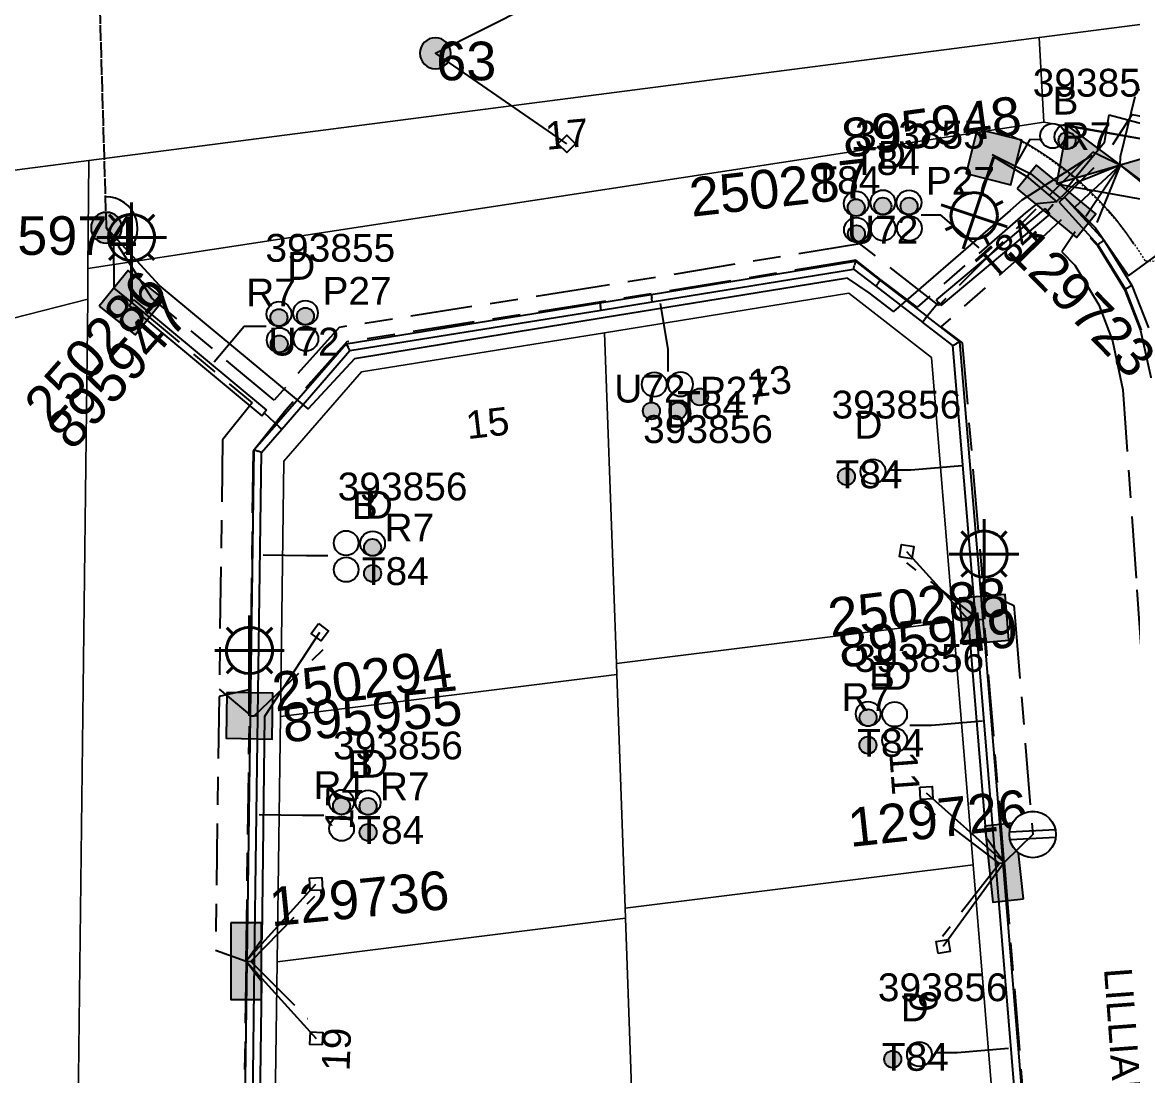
# Model space of a CAD drawing. Header units: metres. Extents: x 301589 to 305563, y 6268713 to 6270518.
# Drawn here: x 304063.2 to 304135, y 6269313.6 to 6269381.7 of the extents above; entities that cross this region are included whole.
import ezdxf
from ezdxf.enums import TextEntityAlignment as Align

# ---------------------------------------------------------------- set-up
doc = ezdxf.new("R2010")
doc.units = ezdxf.units.M
for name, pattern in [('Cable Exist OH', [1, 1, 0]), ('Cable Exist UG', [8.2, 4, -1.2, 1.8, -1.2]), ('HIDDEN', [0.375, 0.25, -0.125]), ('HIDDEN2', [0.1875, 0.125, -0.0625])]:
    doc.linetypes.add(name, pattern=pattern)
doc.layers.get('0').update_dxf_attribs({"color": 6})
for name, color, linetype in [('_User Miscellaneous12', 7, 'Continuous'), ('Duct_SP_EXT', 7, 'Continuous'), ('Equip_LV_EXT', 7, 'Continuous'), ('Equip_SP_SL_EXT', 7, 'Continuous'), ('Mains_HV_EXT', 1, 'Continuous'), ('Mains_LV_EXT', 5, 'Continuous'), ('Mains_LV_SL_EXT', 4, 'Continuous'), ('Services_SP_EXT', 7, 'Continuous'), ('Sub_SP_EXT', 7, 'Continuous'), ('SupportsOH_SP_TR_HV_LV_SL_EXT', 7, 'Continuous'), ('SupportsUG_SP_LV_EXT', 7, 'Continuous'), ('SupportsUG_SP_LV_SL_EXT', 7, 'Continuous'), ('Trench_SP_EXT', 7, 'Continuous')]:
    doc.layers.add(name, color=color, linetype=linetype)
for name, color, linetype, lineweight in [('Cadastre Land Parcels_SP_EXT', 7, 'Continuous', 5), ('Cadastre Other Property_SP_EXT', 9, 'HIDDEN', 5), ('Cadastre Roads_SP_EXT', 9, 'Continuous', 5)]:
    doc.layers.add(name, color=color, linetype=linetype, lineweight=lineweight)
doc.styles.add('COLUMN_LABEL', font='arial.ttf')
doc.styles.add('iecARIAL', font='arial.ttf', dxfattribs={"height": 2})
doc.styles.add('POLE_LABEL', font='arial.ttf')
doc.styles.get("Standard").update_dxf_attribs({"font": 'arial.ttf'})
doc.linetypes.add('Cable E UG', pattern='A,6,-0.5,["E",Standard,S=1.7,R=0,X=0.5,Y=-1],-2.9', length=9.4)

# ---------------------------------------------------------------- blocks, each defined once
blk = doc.blocks.new('*U83')
for points in [[(0, 0), (-3.437, 2.572), (-4.12, -1.207)], [(0, 0), (4.12, 1.207), (3.437, -2.572)]]:
    blk.add_hatch(color=256).paths.add_polyline_path(points)
for p, q in [((-3.437, 2.572), (3.437, -2.572)), ((4.12, 1.207), (-4.12, -1.207))]:
    blk.add_line(p, q)
blk.add_lwpolyline([(-4.12, -1.207), (3.437, -2.572), (4.12, 1.207), (-3.437, 2.572)], close=True)
for tag, height, flags, p in [('ASSET_NUM', 2.5, 8, (2, 2)), ('STREET_CODE', 0.2, 9, (1.5, 0)), ('OPERATING_VOLTAGE', 0.2, 9, (1.5, -0.6)), ('ORIENTATION', 0.2, 9, (1.5, -0.8)), ('CONSTRUCTED_VOLTAGE', 0.2, 9, (1.5, -0.2)), ('NO_PHASES', 0.2, 9, (1.5, -0.4)), ('OWNED_BY', 0.2, 9, (1.5, -1)), ('OPERATED_BY', 0.2, 9, (1.5, -1.2)), ('MAINTAINED_BY', 0.2, 9, (1.5, -1.4)), ('SECONDARY_VOLTAGE', 0.2, 9, (1.5, -1.6)), ('STATE', 0.2, 9, (1.5, -1.8)), ('SUBSTATION_TYPE', 0.2, 9, (1.5, -2.2)), ('PARENT', 0.2, 9, (1.5, -2)), ('USAGE', 0.2, 9, (1.5, -2.4)), ('LEGEND', 0.2, 9, (1.5, -2.6)), ('LOCATION', 0.2, 9, (1.5, -2.8)), ('Z', 0.2, 1, (1.5, -3.6)), ('STREETNAME', 0.2, 9, (1.5, -3)), ('SUBURB', 0.2, 9, (1.5, -3.2)), ('NOTES', 0.2, 9, (1.5, -3.4))]:
    blk.add_attdef(tag, text='', height=height, dxfattribs=dict(flags=flags)).set_placement(p, align=Align.MIDDLE_LEFT)
blk = doc.blocks.new('COLUMN_EXT')
blk.add_hatch(color=256).paths.add_polyline_path([(-1.485, 1.485), (-1.485, -1.485), (1.485, -1.485), (1.485, 1.485)])
blk.add_lwpolyline([(-1.485, -1.485), (1.485, -1.485), (1.485, 1.485), (-1.485, 1.485)], close=True)
for tag, height, style, flags, p in [('ASSET_NUM', 2.5, 'COLUMN_LABEL', 8, (2, 2)), ('STRUCTURE_PLANT_NUMBER', 0.2, 'POLE_LABEL', 9, (1.813, 0.031)), ('STREET_CODE', 0.2, 'COLUMN_LABEL', 9, (1.813, -0.2))]:
    blk.add_attdef(tag, text='', height=height, dxfattribs=dict(style=style, flags=flags)).set_placement(p, align=Align.MIDDLE_LEFT)
at = {"flags": 9}
for tag, p in [('OWNED_BY', (1.813, -0.6)), ('STATE', (1.813, -0.8)), ('COLUMN_TYPE', (1.813, -0.4)), ('USAGE', (1.813, -1)), ('LEGEND', (1.813, -1.2)), ('LOCATION', (1.813, -1.4)), ('STREETNAME', (1.813, -1.6)), ('SUBURB', (1.813, -1.8)), ('NOTES', (1.813, -2))]:
    blk.add_attdef(tag, text='', height=0.2, dxfattribs=at).set_placement(p, align=Align.MIDDLE_LEFT)
at = {"flags": 1}
blk.add_attdef('Z', (1.813, -2.351), '', height=0.2, dxfattribs=at)
blk = doc.blocks.new('PILLAR_EXT')
blk.add_hatch(color=256).paths.add_polyline_path([(-2.475, 0.99), (-2.475, -0.99), (2.475, -0.99), (2.475, 0.99)])
blk.add_lwpolyline([(-2.475, -0.99), (2.475, -0.99), (2.475, 0.99), (-2.475, 0.99)], close=True)
at = {"style": 'iecARIAL', "flags": 8}
blk.add_attdef('ASSET_NUM', (1.5, 3.5), '', height=2.5, dxfattribs=at)
for tag, p, flags in [('OWNED_BY', (0, -0.2), 9), ('STATE', (0, -0.4), 9), ('SUPPORT_TYPE', (0, -0.6), 9), ('USAGE', (0, -0.8), 9), ('LEGEND', (0, -1), 9), ('LOCATION', (0, -1.2), 9), ('NOTES', (0, -1.4), 9), ('PARENT', (0, -1.6), 9), ('STREETNAME', (0, -1.8), 9), ('SUBURB', (0, -2), 1)]:
    blk.add_attdef(tag, p, '', height=0.2, dxfattribs=dict(flags=flags))
blk = doc.blocks.new('DUCT_EXT')
blk.add_circle((0, 0.8), 0.8)
at = {"flags": 1}
blk.add_attdef('Z', (0, 0), '', height=0.2, dxfattribs=at)
at = {"flags": 9}
for tag, p in [('DUCT_CODE', (0, 0)), ('XSECT_TYPE', (0, -0.2)), ('STATE', (0, -0.6)), ('FB_REFERENCE', (0, -0.4)), ('NOTES', (0, -0.8))]:
    blk.add_attdef(tag, text='', height=0.2, dxfattribs=at).set_placement(p, align=Align.MIDDLE_LEFT)
blk = doc.blocks.new('SL_LANTERN_EXT')
at = {"lineweight": 40}
for p, q in [((0, 1.968), (0, 6.468)), ((-1.459, 5.676), (-1.061, 5.278)), ((1.458, 5.676), (1.06, 5.278)), ((-2.25, 4.218), (2.25, 4.218)), ((-1.459, 2.759), (-1.061, 3.157)), ((1.458, 2.759), (1.06, 3.157)), ((0, 0), (0, 2.721))]:
    blk.add_line(p, q, dxfattribs=at)
blk.add_circle((0, 4.218), 1.5, dxfattribs=at)
at = {"style": 'iecARIAL', "flags": 8}
blk.add_attdef('ASSET_NUM', (1.5, 1.5), '', height=2.5, dxfattribs=at)
for tag, p, height, flags in [('CONSTRUCTED_VOLTAGE', (0.981, -0.653), 0.2, 9), ('CONTROL_TYPE', (0.981, -0.853), 0.2, 9), ('LANTERN_PURPOSE', (0.981, -1.053), 0.2, 9), ('LANTERN_TYPE', (0.981, -1.253), 0.2, 9), ('NO_PHASES', (0.981, -1.453), 0.2, 9), ('LNUMBER', (2.181, -3.253), 2.5, 8), ('OPERATING_VOLTAGE', (0.981, -1.653), 0.2, 9), ('ORIENTATION', (0.981, -1.853), 0.2, 9), ('OWNED_BY', (0.981, -2.053), 0.2, 9), ('STATE', (0.981, -2.253), 0.2, 9), ('CEXIST', (0.981, -2.653), 0.2, 9), ('CNEW', (0.981, -2.853), 0.2, 9), ('CNUMBER', (0.981, -3.053), 0.2, 9), ('USAGE', (0.981, -2.453), 0.2, 9), ('CREMOVE', (0.981, -3.253), 0.2, 9), ('CREPLACE', (0.981, -3.453), 0.2, 9), ('LKINGHEIGHT', (0.981, -3.653), 0.2, 9), ('LBRACKET', (0.981, -3.853), 0.2, 9), ('LBRACKETVOCAB', (0.981, -4.053), 0.2, 9), ('LCATEGORY', (0.981, -4.253), 0.2, 9), ('LCHARGE1', (0.981, -4.453), 0.2, 9), ('LCHARGE1PERCENT', (0.981, -4.653), 0.2, 9), ('LCHARGE2', (0.981, -4.853), 0.2, 9), ('LCHARGE2PERCENT', (0.981, -5.053), 0.2, 9), ('LCHARGE3', (0.981, -5.253), 0.2, 9), ('LCHARGE3PERCENT', (0.981, -5.453), 0.2, 9), ('LEXIST', (0.981, -5.653), 0.2, 9), ('LLAMP', (0.981, -5.853), 0.2, 9), ('LLAMPVOCAB', (0.981, -6.053), 0.2, 9), ('LMAST', (0.981, -6.253), 0.2, 9), ('LMASTVOCAB', (0.981, -6.453), 0.2, 9), ('LNEW', (0.981, -6.653), 0.2, 9), ('LANTNUMBER', (0.981, -6.853), 0.2, 9), ('LOUTREACH', (0.981, -7.253), 0.2, 9), ('LOUTREACHVOCAB', (0.981, -7.453), 0.2, 9), ('LRATECODE', (0.981, -7.653), 0.2, 9), ('LREMOVE', (0.981, -7.853), 0.2, 9), ('LREPLACE', (0.981, -8.053), 0.2, 9), ('LTYPE', (0.981, -8.253), 0.2, 9), ('LTYPEVOCAB', (0.981, -8.453), 0.2, 9), ('LEGEND', (0.981, -8.653), 0.2, 9), ('STREETNAME', (0.981, -9.253), 0.2, 9), ('SUBURB', (0.981, -9.453), 0.2, 1), ('LOCATION', (0.981, -8.853), 0.2, 9), ('NOTES', (0.981, -9.053), 0.2, 9)]:
    blk.add_attdef(tag, p, '', height=height, dxfattribs=dict(flags=flags))
blk = doc.blocks.new('*U82')
at = {"lineweight": 40}
for p, q in [((0, 0), (-0.802, -2.39)), ((-2.197, -1.962), (-1.946, -2.466)), ((-0.562, -1.676), (-1.995, -5.942)), ((0.855, -4.525), (-3.411, -3.093)), ((0.568, -2.89), (0.065, -3.141)), ((-3.125, -4.727), (-2.621, -4.477)), ((-0.36, -5.655), (-0.61, -5.152))]:
    blk.add_line(p, q, dxfattribs=at)
blk.add_circle((-1.278, -3.809), 1.5, dxfattribs=at)
at = {"style": 'iecARIAL', "flags": 8}
blk.add_attdef('ASSET_NUM', (1.5, 1.5), '', height=2.5, dxfattribs=at)
for tag, p, height, flags in [('CONSTRUCTED_VOLTAGE', (0.981, -0.653), 0.2, 9), ('CONTROL_TYPE', (0.981, -0.853), 0.2, 9), ('LANTERN_PURPOSE', (0.981, -1.053), 0.2, 9), ('LANTERN_TYPE', (0.981, -1.253), 0.2, 9), ('NO_PHASES', (0.981, -1.453), 0.2, 9), ('LNUMBER', (2.181, -3.253), 2.5, 8), ('OPERATING_VOLTAGE', (0.981, -1.653), 0.2, 9), ('ORIENTATION', (0.981, -1.853), 0.2, 9), ('OWNED_BY', (0.981, -2.053), 0.2, 9), ('STATE', (0.981, -2.253), 0.2, 9), ('CEXIST', (0.981, -2.653), 0.2, 9), ('CNEW', (0.981, -2.853), 0.2, 9), ('CNUMBER', (0.981, -3.053), 0.2, 9), ('USAGE', (0.981, -2.453), 0.2, 9), ('CREMOVE', (0.981, -3.253), 0.2, 9), ('CREPLACE', (0.981, -3.453), 0.2, 9), ('LKINGHEIGHT', (0.981, -3.653), 0.2, 9), ('LBRACKET', (0.981, -3.853), 0.2, 9), ('LBRACKETVOCAB', (0.981, -4.053), 0.2, 9), ('LCATEGORY', (0.981, -4.253), 0.2, 9), ('LCHARGE1', (0.981, -4.453), 0.2, 9), ('LCHARGE1PERCENT', (0.981, -4.653), 0.2, 9), ('LCHARGE2', (0.981, -4.853), 0.2, 9), ('LCHARGE2PERCENT', (0.981, -5.053), 0.2, 9), ('LCHARGE3', (0.981, -5.253), 0.2, 9), ('LCHARGE3PERCENT', (0.981, -5.453), 0.2, 9), ('LEXIST', (0.981, -5.653), 0.2, 9), ('LLAMP', (0.981, -5.853), 0.2, 9), ('LLAMPVOCAB', (0.981, -6.053), 0.2, 9), ('LMAST', (0.981, -6.253), 0.2, 9), ('LMASTVOCAB', (0.981, -6.453), 0.2, 9), ('LNEW', (0.981, -6.653), 0.2, 9), ('LANTNUMBER', (0.981, -6.853), 0.2, 9), ('LOUTREACH', (0.981, -7.253), 0.2, 9), ('LOUTREACHVOCAB', (0.981, -7.453), 0.2, 9), ('LRATECODE', (0.981, -7.653), 0.2, 9), ('LREMOVE', (0.981, -7.853), 0.2, 9), ('LREPLACE', (0.981, -8.053), 0.2, 9), ('LTYPE', (0.981, -8.253), 0.2, 9), ('LTYPEVOCAB', (0.981, -8.453), 0.2, 9), ('LEGEND', (0.981, -8.653), 0.2, 9), ('STREETNAME', (0.981, -9.253), 0.2, 9), ('SUBURB', (0.981, -9.453), 0.2, 1), ('LOCATION', (0.981, -8.853), 0.2, 9), ('NOTES', (0.981, -9.053), 0.2, 9)]:
    blk.add_attdef(tag, p, '', height=height, dxfattribs=dict(flags=flags))
blk = doc.blocks.new('CCP_EXT')
at = {"flags": 9}
for tag, p in [('USAGE', (0, -1.2)), ('LEGEND', (0, -1.4)), ('STATE', (0, -1.8)), ('LIFE_SUPPORT', (0, -1.6)), ('NOTES', (0, -2))]:
    blk.add_attdef(tag, text='', height=0.2, dxfattribs=at).set_placement(p, align=Align.MIDDLE_LEFT)
blk.add_wipeout([(0, 0.566), (0.566, 0), (0, -0.566), (-0.566, 0)])
blk.add_lwpolyline([(-0.566, 0), (0, 0.566), (0.566, 0), (0, -0.566), (-0.566, 0)])
at = {"flags": 1}
blk.add_attdef('Z', (0, 0), '', height=0.2, dxfattribs=at)
at = {"flags": 9}
for tag, p in [('CCP_TYPE', (0, 0)), ('OPERATING_VOLTAGE', (0, -0.6)), ('ORIENTATION', (0, -0.8)), ('CONSTRUCTED_VOLTAGE', (0, -0.2)), ('NO_PHASES', (0, -0.4)), ('OWNED_BY', (0, -1))]:
    blk.add_attdef(tag, text='', height=0.2, dxfattribs=at).set_placement(p, align=Align.MIDDLE_LEFT)
blk = doc.blocks.new('POLE_EXT')
blk.add_hatch(color=256).paths.add_polyline_path([(-1, 0, 1), (1, 0, 1)])
blk.add_lwpolyline([(-1, 0, 1), (1, 0, 1)], format="xyb", close=True)
for tag, height, flags, p in [('pNumber', 2.5, 8, (-17.84, 2.067)), ('OWNED_BY', 0.2, 9, (1.355, -0.4)), ('SPECIAL_USE', 0.2, 9, (1.355, -0.8)), ('PARENT', 0.2, 9, (1.355, -0.6)), ('cLV', 0.2, 9, (1.355, -1.4)), ('STATE', 0.2, 9, (1.355, -1)), ('USAGE', 0.2, 9, (1.355, -1.2)), ('cHV', 0.2, 9, (1.355, -2)), ('hDepth', 0.2, 9, (1.355, -1.6)), ('hDia', 0.2, 9, (1.355, -1.8)), ('LBRACKET', 0.2, 9, (1.355, -2.2)), ('LExisting', 0.2, 9, (1.355, -2.4)), ('LANTNUMBER', 0.2, 9, (1.355, -2.6)), ('LOther', 0.2, 9, (1.355, -2.8)), ('cLinedev', 0.2, 9, (1.355, -3.4)), ('LRemove', 0.2, 9, (1.355, -3)), ('LEGEND', 0.2, 9, (1.355, -3.2)), ('LOCATION', 0.2, 9, (1.355, -3.6)), ('pExisting', 0.2, 9, (1.355, -3.8)), ('pFooting', 0.2, 9, (1.355, -4.4)), ('PFNUMBER', 0.2, 9, (1.355, -4)), ('NEWPFNUMBER', 0.2, 9, (1.355, -4.2)), ('pNew', 0.2, 9, (1.355, -4.6)), ('pRelocate', 0.2, 9, (1.355, -5)), ('pRemove', 0.2, 9, (1.355, -5.2)), ('pReplace', 0.2, 9, (1.355, -5.4)), ('pStay', 0.2, 9, (1.355, -5.6)), ('pType', 0.2, 9, (1.355, -5.8)), ('cspan', 0.2, 9, (1.355, -6)), ('STREETNAME', 0.2, 9, (1.355, -6.2)), ('SUBURB', 0.2, 9, (1.355, -6.4)), ('OPERATED_BY', 0.2, 9, (1.355, -7.014)), ('NOTES', 0.2, 9, (1.355, -6.6)), ('MAINTAINED_BY', 0.2, 9, (1.355, -6.814))]:
    blk.add_attdef(tag, text='', height=height, dxfattribs=dict(flags=flags)).set_placement(p, align=Align.MIDDLE_LEFT)
at = {"style": 'POLE_LABEL'}
for tag, height, flags, p in [('ASSET_NUM', 2.5, 8, (2, 2)), ('STRUCTURE_PLANT_NUMBER', 0.2, 9, (1.355, 0.028)), ('STREET_CODE', 0.2, 9, (1.355, -0.2))]:
    blk.add_attdef(tag, text='', height=height, dxfattribs=dict(at, flags=flags)).set_placement(p, align=Align.MIDDLE_LEFT)
at = {"flags": 1}
blk.add_attdef('Z', (1.355, -7.328), '', height=0.2, dxfattribs=at)
blk = doc.blocks.new('LV_UG_LINKS_CLOSED_EXT')
blk.add_wipeout([(-1.056, 1.057), (-1.18, 0.916), (-1.286, 0.761), (-1.371, 0.594), (-1.435, 0.417), (-1.476, 0.234), (-1.493, 0.047), (-1.487, -0.14), (-1.458, -0.326), (-1.406, -0.506), (-1.331, -0.678), (-1.236, -0.839), (-1.121, -0.988), (-0.988, -1.12), (-0.84, -1.235), (-0.679, -1.331), (-0.506, -1.406), (-0.326, -1.458), (-0.141, -1.487), (0.047, -1.493), (0.233, -1.476), (0.416, -1.435), (0.593, -1.371), (0.76, -1.286), (0.915, -1.181), (1.056, -1.057), (1.18, -0.916), (1.286, -0.761), (1.371, -0.594), (1.435, -0.417), (1.476, -0.234), (1.493, -0.047), (1.487, 0.14), (1.458, 0.326), (1.406, 0.506), (1.331, 0.678), (1.236, 0.839), (1.121, 0.988), (0.988, 1.12), (0.84, 1.235), (0.679, 1.331), (0.506, 1.406), (0.326, 1.458), (0.141, 1.487), (-0.047, 1.493), (-0.233, 1.476), (-0.416, 1.435), (-0.593, 1.371), (-0.76, 1.286), (-0.915, 1.181)])
for p, q in [((-0.25, -1.479), (-0.25, 1.479)), ((0.25, -1.479), (0.25, 1.479))]:
    blk.add_line(p, q)
blk.add_circle((0, 0), 1.5)
at = {"flags": 9}
for tag, p in [('ACTUAL_STATUS', (0, 0)), ('OPERATING_VOLTAGE', (0, -0.6)), ('ORIENTATION', (0, -0.8)), ('CONSTRUCTED_VOLTAGE', (0, -0.2)), ('NO_PHASES', (0, -0.4)), ('STATE', (0, -1)), ('SWITCH_TYPE', (0, -1.2)), ('USAGE', (0, -1.4)), ('NOTES', (0, -1.6))]:
    blk.add_attdef(tag, text='', height=0.2, dxfattribs=at).set_placement(p, align=Align.MIDDLE_LEFT)
at = {"flags": 1}
blk.add_attdef('Z', (0, 0), '', height=0.2, dxfattribs=at)
blk = doc.blocks.new('CABLE_LARGE_EXT')
h = blk.add_hatch(color=256)
edge = h.paths.add_edge_path()
edge.add_arc((0, 0.55), 0.55, 0, 360)
blk.add_circle((0, 0.55), 0.55)
at = {"flags": 1}
blk.add_attdef('Z', (0, 0), '', height=0.2, dxfattribs=at)
at = {"flags": 9}
for tag, p in [('COND_CODE', (0, 0)), ('XSECT_SIZE', (0, -0.6)), ('STATE', (0, -0.4)), ('FB_REFERENCE', (0, -0.2)), ('NOTES', (0, -0.8))]:
    blk.add_attdef(tag, text='', height=0.2, dxfattribs=at).set_placement(p, align=Align.MIDDLE_LEFT)

msp = doc.modelspace()

# ---------------------------------------------------------------- linework, layer by layer
at = {"layer": '_User Miscellaneous12'}
for p, q in [((304130.539, 6269370.403), (304130.362, 6269370.242)), ((304130.539, 6269370.403), (304133.081, 6269367.618)), ((304129.282, 6269369.674), (304122.238, 6269363.764)), ((304129.282, 6269369.674), (304129.437, 6269369.49)), ((304130.184, 6269370.08), (304130.362, 6269370.242)), ((304130.184, 6269370.08), (304132.697, 6269367.327)), ((304129.591, 6269369.306), (304122.546, 6269363.396)), ((304129.591, 6269369.306), (304129.437, 6269369.49)), ((304132.697, 6269367.327), (304132.889, 6269367.472)), ((304133.081, 6269367.618), (304132.889, 6269367.472)), ((304133.081, 6269367.618), (304134.9, 6269364.683)), ((304132.697, 6269367.327), (304134.469, 6269364.468)), ((304103.814, 6269364.104), (304117.033, 6269366.262)), ((304116.903, 6269365.754), (304116.968, 6269366.008)), ((304117.033, 6269366.262), (304116.968, 6269366.008)), ((304117.033, 6269366.262), (304118.628, 6269365.015)), ((304103.891, 6269363.63), (304116.903, 6269365.754)), ((304116.903, 6269365.754), (304118.334, 6269364.635)), ((304118.334, 6269364.635), (304118.481, 6269364.825)), ((304118.334, 6269364.635), (304121.368, 6269362.313)), ((304118.628, 6269365.015), (304118.481, 6269364.825)), ((304118.628, 6269365.015), (304121.66, 6269362.694)), ((304134.469, 6269364.468), (304134.685, 6269364.576)), ((304134.9, 6269364.683), (304134.685, 6269364.576)), ((304134.9, 6269364.683), (304135.96, 6269361.949)), ((304100.501, 6269363.557), (304103.813, 6269364.104)), ((304103.813, 6269364.104), (304103.814, 6269364.104)), ((304103.813, 6269364.104), (304103.853, 6269363.867)), ((304103.814, 6269364.104), (304103.853, 6269363.867)), ((304103.892, 6269363.63), (304103.853, 6269363.867)), ((304103.891, 6269363.63), (304103.853, 6269363.867)), ((304134.469, 6269364.468), (304135.5, 6269361.809)), ((304070.079, 6269363.395), (304070.232, 6269363.579)), ((304070.079, 6269363.395), (304078.648, 6269356.269)), ((304070.386, 6269363.764), (304070.232, 6269363.579)), ((304070.386, 6269363.764), (304078.955, 6269356.638)), ((304084.096, 6269360.924), (304100.501, 6269363.557)), ((304100.501, 6269363.557), (304100.54, 6269363.32)), ((304100.578, 6269363.083), (304100.54, 6269363.32)), ((304100.578, 6269363.083), (304103.892, 6269363.63)), ((304103.892, 6269363.63), (304103.891, 6269363.63)), ((304122.238, 6269363.764), (304122.392, 6269363.58)), ((304122.546, 6269363.396), (304122.392, 6269363.58)), ((304084.345, 6269360.478), (304100.578, 6269363.083)), ((304121.367, 6269362.313), (304121.514, 6269362.503)), ((304121.368, 6269362.313), (304121.514, 6269362.503)), ((304121.66, 6269362.694), (304121.514, 6269362.503)), ((304121.661, 6269362.693), (304121.514, 6269362.503)), ((304123.778, 6269361.056), (304121.661, 6269362.693)), ((304123.318, 6269360.806), (304121.367, 6269362.313)), ((304123.778, 6269361.056), (304123.548, 6269360.931)), ((304125.278, 6269343.099), (304123.778, 6269361.056)), ((304079.588, 6269355.716), (304084.096, 6269360.924)), ((304079.951, 6269355.402), (304084.345, 6269360.478)), ((304084.096, 6269360.924), (304084.221, 6269360.701)), ((304084.345, 6269360.478), (304084.221, 6269360.701)), ((304123.318, 6269360.806), (304123.548, 6269360.931)), ((304124.8, 6269343.059), (304123.318, 6269360.806)), ((304078.648, 6269356.269), (304078.801, 6269356.454)), ((304078.955, 6269356.638), (304078.801, 6269356.454)), ((304078.159, 6269354.075), (304079.589, 6269355.717)), ((304078.637, 6269353.892), (304079.951, 6269355.402)), ((304079.588, 6269355.716), (304079.77, 6269355.559)), ((304079.589, 6269355.717), (304079.77, 6269355.559)), ((304079.951, 6269355.402), (304079.77, 6269355.559)), ((304079.951, 6269355.402), (304079.77, 6269355.559)), ((304077.915, 6269336.857), (304078.159, 6269354.075)), ((304078.159, 6269354.075), (304078.398, 6269353.983)), ((304078.394, 6269336.85), (304078.637, 6269353.892)), ((304078.637, 6269353.892), (304078.398, 6269353.983)), ((304124.8, 6269343.059), (304125.039, 6269343.079)), ((304124.8, 6269343.059), (304125.039, 6269343.079)), ((304126.094, 6269327.305), (304124.8, 6269343.059)), ((304125.278, 6269343.099), (304125.039, 6269343.079)), ((304125.278, 6269343.099), (304125.039, 6269343.079)), ((304077.702, 6269320.993), (304077.915, 6269336.857)), ((304077.915, 6269336.857), (304078.154, 6269336.854)), ((304077.915, 6269336.857), (304078.154, 6269336.854)), ((304078.394, 6269336.85), (304078.154, 6269336.854)), ((304078.394, 6269336.851), (304078.154, 6269336.854)), ((304078.182, 6269320.987), (304078.394, 6269336.851)), ((304126.094, 6269327.305), (304126.333, 6269327.325)), ((304126.094, 6269327.305), (304126.333, 6269327.325)), ((304077.497, 6269305.639), (304077.702, 6269320.993)), ((304077.702, 6269320.993), (304077.942, 6269320.99)), ((304077.702, 6269320.993), (304077.942, 6269320.99)), ((304078.182, 6269320.987), (304077.942, 6269320.99)), ((304078.182, 6269320.987), (304077.942, 6269320.99)), ((304077.977, 6269305.632), (304078.182, 6269320.987))]:
    msp.add_line(p, q, dxfattribs=at)
at = {"layer": 'Cadastre Land Parcels_SP_EXT', "linetype": 'Continuous'}
for points in [[(304189.497, 6269382.853), (304182.194, 6269387.623), (304128.894, 6269380.721), (304129.193, 6269375.241), (304143.965, 6269372.691), (304151.946, 6269372.771), (304162.934, 6269374.252), (304183.753, 6269377.058), (304185.995, 6269371.306), (304187.082, 6269362.893), (304189.149, 6269346.894), (304189.324, 6269345.541), (304192.271, 6269345.93), (304193.969, 6269331.399), (304195.821, 6269315.551), (304197.028, 6269305.233), (304199.41, 6269303.424), (304199.797, 6269303.13), (304189.497, 6269382.853)], [(304115.343, 6269373.122), (304126.253, 6269374.791), (304129.193, 6269375.241), (304128.894, 6269380.721), (304067.466, 6269372.76), (304067.413, 6269365.786), (304115.343, 6269373.122)], [(304016.749, 6269356.608), (304036.22, 6269360.145), (304058.53, 6269361.537), (304067.397, 6269363.794), (304067.413, 6269365.786), (304067.466, 6269372.76), (304007.579, 6269364.976), (304006.695, 6269354.051), (304010.966, 6269354.852), (304011.299, 6269352.379), (304017.16, 6269353.643), (304016.749, 6269356.608)], [(304123.34, 6269342.959), (304121.934, 6269360.04), (304116.604, 6269364.201), (304100.803, 6269361.633), (304101.57, 6269340.243), (304123.34, 6269342.959)], [(304067.397, 6269363.794), (304058.53, 6269361.537), (304036.22, 6269360.145), (304016.749, 6269356.608), (304017.16, 6269353.643), (304011.299, 6269352.379), (304010.966, 6269354.852), (304006.695, 6269354.051), (303983.53, 6269071.668), (304064.024, 6269081.762), (304067.397, 6269363.794)], [(304101.594, 6269339.54), (304101.57, 6269340.243), (304100.803, 6269361.633), (304085.089, 6269359.112), (304080.07, 6269353.334), (304079.847, 6269336.825), (304101.594, 6269339.54)], [(304124.633, 6269327.24), (304123.34, 6269342.959), (304101.57, 6269340.243), (304101.594, 6269339.54), (304102.136, 6269324.432), (304124.633, 6269327.24)], [(304102.16, 6269323.779), (304102.136, 6269324.432), (304101.594, 6269339.54), (304079.847, 6269336.825), (304079.634, 6269320.964), (304102.16, 6269323.779)], [(304125.882, 6269312.068), (304124.633, 6269327.24), (304102.136, 6269324.432), (304102.16, 6269323.779), (304102.682, 6269309.168), (304125.882, 6269312.068)], [(304102.706, 6269308.516), (304102.682, 6269309.168), (304102.16, 6269323.779), (304079.634, 6269320.964), (304079.428, 6269305.611), (304102.706, 6269308.516)]]:
    msp.add_lwpolyline(points, close=True, dxfattribs=at)
msp.add_lwpolyline([(304143.965, 6269372.691), (304129.193, 6269375.241), (304126.253, 6269374.791), (304126.623, 6269374.623), (304126.986, 6269374.447), (304127.346, 6269374.265), (304127.703, 6269374.076), (304128.055, 6269373.879), (304128.403, 6269373.677), (304128.747, 6269373.467), (304129.088, 6269373.251), (304129.423, 6269373.028), (304129.754, 6269372.799), (304130.08, 6269372.564), (304130.401, 6269372.322), (304130.718, 6269372.075), (304131.029, 6269371.821), (304131.336, 6269371.562), (304131.638, 6269371.295), (304131.934, 6269371.024), (304132.224, 6269370.748), (304132.508, 6269370.465), (304132.788, 6269370.177), (304133.062, 6269369.883), (304133.329, 6269369.586), (304133.591, 6269369.282), (304133.846, 6269368.973), (304134.095, 6269368.66), (304134.338, 6269368.341), (304134.575, 6269368.018), (304134.805, 6269367.691), (304135.029, 6269367.359)], dxfattribs=at)
at = {"layer": 'Cadastre Other Property_SP_EXT', "linetype": 'HIDDEN2'}
msp.add_lwpolyline([(304129.193, 6269375.241), (304126.253, 6269374.791), (304126.253, 6269374.791, -0.143974), (304135.765, 6269366.291), (304135.765, 6269366.291, 0.403289), (304140.916, 6269370.425), (304140.916, 6269370.425), (304141.328, 6269373.147), (304129.193, 6269375.241)], format="xyb", close=True, dxfattribs=at)
at = {"layer": 'Duct_SP_EXT'}
for p, q in [((304130.539, 6269370.403), (304130.362, 6269370.242)), ((304130.539, 6269370.403), (304133.081, 6269367.618)), ((304129.282, 6269369.674), (304122.238, 6269363.764)), ((304129.282, 6269369.674), (304129.437, 6269369.49)), ((304130.184, 6269370.08), (304130.362, 6269370.242)), ((304130.184, 6269370.08), (304132.697, 6269367.327)), ((304129.591, 6269369.306), (304122.546, 6269363.396)), ((304129.591, 6269369.306), (304129.437, 6269369.49)), ((304132.697, 6269367.327), (304132.889, 6269367.472)), ((304133.081, 6269367.618), (304132.889, 6269367.472)), ((304133.081, 6269367.618), (304134.9, 6269364.683)), ((304132.697, 6269367.327), (304134.469, 6269364.468)), ((304103.814, 6269364.104), (304117.033, 6269366.262)), ((304116.903, 6269365.754), (304116.968, 6269366.008)), ((304117.033, 6269366.262), (304116.968, 6269366.008)), ((304117.033, 6269366.262), (304118.628, 6269365.015)), ((304103.891, 6269363.63), (304116.903, 6269365.754)), ((304116.903, 6269365.754), (304118.334, 6269364.635)), ((304118.334, 6269364.635), (304118.481, 6269364.825)), ((304118.334, 6269364.635), (304121.368, 6269362.313)), ((304118.628, 6269365.015), (304118.481, 6269364.825)), ((304118.628, 6269365.015), (304121.66, 6269362.694)), ((304134.469, 6269364.468), (304134.685, 6269364.576)), ((304134.9, 6269364.683), (304134.685, 6269364.576)), ((304134.9, 6269364.683), (304135.96, 6269361.949)), ((304100.501, 6269363.557), (304103.813, 6269364.104)), ((304103.813, 6269364.104), (304103.814, 6269364.104)), ((304103.813, 6269364.104), (304103.853, 6269363.867)), ((304103.814, 6269364.104), (304103.853, 6269363.867)), ((304103.892, 6269363.63), (304103.853, 6269363.867)), ((304103.891, 6269363.63), (304103.853, 6269363.867)), ((304134.469, 6269364.468), (304135.5, 6269361.809)), ((304070.079, 6269363.395), (304070.232, 6269363.579)), ((304070.079, 6269363.395), (304078.648, 6269356.269)), ((304070.386, 6269363.764), (304070.232, 6269363.579)), ((304070.386, 6269363.764), (304078.955, 6269356.638)), ((304084.096, 6269360.924), (304100.501, 6269363.557)), ((304100.501, 6269363.557), (304100.54, 6269363.32)), ((304100.578, 6269363.083), (304100.54, 6269363.32)), ((304100.578, 6269363.083), (304103.892, 6269363.63)), ((304103.892, 6269363.63), (304103.891, 6269363.63)), ((304122.238, 6269363.764), (304122.392, 6269363.58)), ((304122.546, 6269363.396), (304122.392, 6269363.58)), ((304084.345, 6269360.478), (304100.578, 6269363.083)), ((304121.367, 6269362.313), (304121.514, 6269362.503)), ((304121.368, 6269362.313), (304121.514, 6269362.503)), ((304121.66, 6269362.694), (304121.514, 6269362.503)), ((304121.661, 6269362.693), (304121.514, 6269362.503)), ((304123.778, 6269361.056), (304121.661, 6269362.693)), ((304123.318, 6269360.806), (304121.367, 6269362.313)), ((304123.778, 6269361.056), (304123.548, 6269360.931)), ((304125.278, 6269343.099), (304123.778, 6269361.056)), ((304079.588, 6269355.716), (304084.096, 6269360.924)), ((304079.951, 6269355.402), (304084.345, 6269360.478)), ((304084.096, 6269360.924), (304084.221, 6269360.701)), ((304084.345, 6269360.478), (304084.221, 6269360.701)), ((304123.318, 6269360.806), (304123.548, 6269360.931)), ((304124.8, 6269343.059), (304123.318, 6269360.806)), ((304078.648, 6269356.269), (304078.801, 6269356.454)), ((304078.955, 6269356.638), (304078.801, 6269356.454)), ((304078.159, 6269354.075), (304079.589, 6269355.717)), ((304078.637, 6269353.892), (304079.951, 6269355.402)), ((304079.588, 6269355.716), (304079.77, 6269355.559)), ((304079.589, 6269355.717), (304079.77, 6269355.559)), ((304079.951, 6269355.402), (304079.77, 6269355.559)), ((304079.951, 6269355.402), (304079.77, 6269355.559)), ((304077.915, 6269336.857), (304078.159, 6269354.075)), ((304078.159, 6269354.075), (304078.398, 6269353.983)), ((304078.394, 6269336.85), (304078.637, 6269353.892)), ((304078.637, 6269353.892), (304078.398, 6269353.983)), ((304124.8, 6269343.059), (304125.039, 6269343.079)), ((304124.8, 6269343.059), (304125.039, 6269343.079)), ((304126.094, 6269327.305), (304124.8, 6269343.059)), ((304125.278, 6269343.099), (304125.039, 6269343.079)), ((304125.278, 6269343.099), (304125.039, 6269343.079)), ((304077.702, 6269320.993), (304077.915, 6269336.857)), ((304077.915, 6269336.857), (304078.154, 6269336.854)), ((304077.915, 6269336.857), (304078.154, 6269336.854)), ((304078.394, 6269336.85), (304078.154, 6269336.854)), ((304078.394, 6269336.851), (304078.154, 6269336.854)), ((304078.182, 6269320.987), (304078.394, 6269336.851)), ((304126.094, 6269327.305), (304126.333, 6269327.325)), ((304126.094, 6269327.305), (304126.333, 6269327.325)), ((304077.497, 6269305.639), (304077.702, 6269320.993)), ((304077.702, 6269320.993), (304077.942, 6269320.99)), ((304077.702, 6269320.993), (304077.942, 6269320.99)), ((304078.182, 6269320.987), (304077.942, 6269320.99)), ((304078.182, 6269320.987), (304077.942, 6269320.99)), ((304077.977, 6269305.632), (304078.182, 6269320.987))]:
    msp.add_line(p, q, dxfattribs=at)
for points in [[(304129.084, 6269374.105), (304128.302, 6269374.123), (304127.317, 6269372.431)], [(304121.281, 6269369.261), (304122.489, 6269369.261), (304124.989, 6269367.121)], [(304138.009, 6269366.928), (304136.803, 6269366.893), (304134.651, 6269365.307)], [(304104.907, 6269359.132), (304104.907, 6269360.562), (304104.417, 6269363.531)], [(304078.936, 6269362.038), (304077.51, 6269362.043), (304075.571, 6269359.73)], [(304119.218, 6269352.777), (304120.61, 6269352.776), (304123.915, 6269353.052)], [(304082.923, 6269347.21), (304081.544, 6269347.21), (304078.744, 6269347.257)], [(304120.54, 6269336.259), (304121.93, 6269336.258), (304125.235, 6269336.531)], [(304082.669, 6269330.411), (304081.29, 6269330.411), (304078.489, 6269330.456)], [(304122.212, 6269315.102), (304123.603, 6269315.1), (304126.907, 6269315.375)]]:
    msp.add_lwpolyline(points, dxfattribs=at)
at = {"layer": 'Mains_HV_EXT', "linetype": 'Cable Exist OH'}
msp.add_lwpolyline([(304068.61, 6269368.418), (304067.982, 6269389.64)], dxfattribs=at)
at = {"layer": 'Mains_HV_EXT', "linetype": 'Cable Exist UG'}
for points in [[(304134.141, 6269372.47), (304135.621, 6269371.251), (304136.386, 6269375.017), (304136.386, 6269375.017), (304144.045, 6269373.692), (304151.874, 6269373.771), (304162.8, 6269375.243), (304164.658, 6269377.512), (304164.658, 6269377.512), (304185.692, 6269380.347), (304188.923, 6269372.054), (304189.545, 6269367.236)], [(304134.141, 6269372.47), (304134.163, 6269373.032), (304135.222, 6269377.374), (304135.222, 6269377.374), (304137.463, 6269377.023), (304140.401, 6269376.431), (304143.176, 6269375.871), (304146.265, 6269375.535), (304151.599, 6269375.587), (304156.194, 6269376.471), (304160.16, 6269376.997), (304162.334, 6269376.239)]]:
    msp.add_lwpolyline(points, dxfattribs=at)
at = {"layer": 'Mains_HV_EXT', "linetype": 'Cable E UG'}
for points in [[(304133.663, 6269373.799), (304134.903, 6269375.743), (304134.903, 6269375.743), (304136.855, 6269375.383), (304140.644, 6269374.683), (304144.097, 6269374.046), (304148.072, 6269373.652), (304152.057, 6269373.926), (304157.311, 6269374.734), (304161.357, 6269375.356), (304162.455, 6269376.537)], [(304132.425, 6269372.295), (304130.535, 6269370.405), (304130.535, 6269370.405), (304132.129, 6269368.818)], [(304132.13, 6269368.818), (304132.531, 6269368.418), (304134.564, 6269365.486), (304134.699, 6269365.31)]]:
    msp.add_lwpolyline(points, dxfattribs=at)
at = {"layer": 'Mains_HV_EXT', "linetype": 'Continuous'}
msp.add_lwpolyline([(304069.718, 6269366.703, 0.749833), (304068.55, 6269370.417)], format="xyb", dxfattribs=at)
at = {"layer": 'Mains_LV_EXT', "linetype": 'Cable Exist UG'}
for points in [[(304134.141, 6269372.47), (304131.256, 6269371.315), (304130.019, 6269370.128)], [(304134.141, 6269372.47), (304132.205, 6269367.774), (304132.205, 6269367.774), (304132.662, 6269367.282), (304134.413, 6269364.431), (304135.439, 6269361.788), (304136.214, 6269358.368), (304137.146, 6269345.261)], [(304077.641, 6269320.996), (304077.218, 6269292.491), (304075.234, 6269291.855), (304075.234, 6269291.855), (304075.047, 6269277.279), (304077.034, 6269276.335)]]:
    msp.add_lwpolyline(points, dxfattribs=at)
at = {"layer": 'Mains_LV_SL_EXT', "linetype": 'Cable Exist UG'}
for points in [[(304130.062, 6269370.091), (304128.224, 6269371.648), (304125.977, 6269373.004)], [(304070.232, 6269363.579), (304078.024, 6269357.096), (304078.024, 6269357.096), (304076.119, 6269354.705), (304075.891, 6269338.591), (304077.854, 6269336.953)], [(304077.641, 6269320.996), (304077.853, 6269336.873)]]:
    msp.add_lwpolyline(points, dxfattribs=at)
at = {"layer": 'Trench_SP_EXT', "linetype": 'Cable Exist UG'}
for points in [[(304133.13, 6269373.93), (304133.423, 6269375.73), (304133.423, 6269375.73), (304135.913, 6269375.053)], [(304133.13, 6269373.93), (304129.437, 6269369.49)], [(304125.856, 6269373.161), (304128.353, 6269371.913), (304130.362, 6269370.242)], [(304068.609, 6269368.418), (304069.058, 6269367.604), (304069.058, 6269367.604), (304069.079, 6269364.509), (304070.232, 6269363.579)], [(304122.392, 6269363.58), (304121.514, 6269362.503)], [(304078.801, 6269356.454), (304079.77, 6269355.559)], [(304078.154, 6269336.854), (304082.62, 6269341.155)], [(304077.942, 6269320.99), (304081.617, 6269317.291)]]:
    msp.add_lwpolyline(points, dxfattribs=at)

# ---------------------------------------------------------------- block references
at = {"layer": 'Duct_SP_EXT'}
for name, p in [('DUCT_EXT', (304129.771, 6269373.56)), ('DUCT_EXT', (304130.699, 6269373.508)), ('CABLE_LARGE_EXT', (304130.699, 6269373.508)), ('DUCT_EXT', (304117.073, 6269369.179)), ('DUCT_EXT', (304118.796, 6269369.258)), ('CABLE_LARGE_EXT', (304118.793, 6269369.269)), ('DUCT_EXT', (304120.485, 6269369.255)), ('CABLE_LARGE_EXT', (304120.486, 6269369.271)), ('CABLE_LARGE_EXT', (304117.073, 6269369.179)), ('DUCT_EXT', (304117.086, 6269367.487)), ('DUCT_EXT', (304118.81, 6269367.571)), ('DUCT_EXT', (304120.514, 6269367.58)), ('CABLE_LARGE_EXT', (304117.086, 6269367.487)), ('DUCT_EXT', (304079.759, 6269362.044)), ('CABLE_LARGE_EXT', (304079.758, 6269362.066)), ('DUCT_EXT', (304081.471, 6269362.118)), ('CABLE_LARGE_EXT', (304081.464, 6269362.148)), ('DUCT_EXT', (304079.777, 6269360.358)), ('DUCT_EXT', (304081.498, 6269360.439)), ('CABLE_LARGE_EXT', (304079.777, 6269360.358)), ('DUCT_EXT', (304118.159, 6269351.863)), ('CABLE_LARGE_EXT', (304116.437, 6269351.782)), ('DUCT_EXT', (304084.101, 6269347.231)), ('DUCT_EXT', (304085.811, 6269347.202)), ('CABLE_LARGE_EXT', (304085.811, 6269347.202)), ('DUCT_EXT', (304084.103, 6269345.518)), ('CABLE_LARGE_EXT', (304085.815, 6269345.522)), ('DUCT_EXT', (304117.844, 6269336.194)), ('CABLE_LARGE_EXT', (304117.844, 6269336.194)), ('DUCT_EXT', (304119.554, 6269336.164)), ('DUCT_EXT', (304119.558, 6269334.495)), ('CABLE_LARGE_EXT', (304117.834, 6269334.417)), ('DUCT_EXT', (304083.804, 6269330.488)), ('CABLE_LARGE_EXT', (304083.804, 6269330.488)), ('DUCT_EXT', (304085.515, 6269330.459)), ('CABLE_LARGE_EXT', (304085.515, 6269330.459)), ('DUCT_EXT', (304083.807, 6269328.776)), ('CABLE_LARGE_EXT', (304085.52, 6269328.781)), ('DUCT_EXT', (304121.156, 6269314.188)), ('CABLE_LARGE_EXT', (304119.43, 6269314.111))]:
    msp.add_blockref(name, p, dxfattribs=at)
at = {"layer": 'Duct_SP_EXT', "rotation": 269.9220121890028}
for name, p in [('DUCT_EXT', (304103.217, 6269358.289)), ('DUCT_EXT', (304104.916, 6269358.304)), ('CABLE_LARGE_EXT', (304106.402, 6269357.482)), ('CABLE_LARGE_EXT', (304103.282, 6269356.579)), ('CABLE_LARGE_EXT', (304104.996, 6269356.584))]:
    msp.add_blockref(name, p, dxfattribs=at)
at = {"layer": 'Equip_SP_SL_EXT'}
ref = msp.add_blockref('*U82', (304125.977, 6269373.004), dxfattribs=at)
ref.add_attrib('ASSET_NUM', '250287', dxfattribs={"layer": '0', "height": 2.5, "rotation": 6.43778, "style": 'iecARIAL'}).set_placement((304117.883, 6269371.679), align=Align.MIDDLE_RIGHT)
ref = msp.add_blockref('SL_LANTERN_EXT', (304070.232, 6269363.579), dxfattribs=at)
ref.add_attrib('ASSET_NUM', '250286', dxfattribs={"layer": '0', "height": 2.5, "rotation": 48.67588, "style": 'iecARIAL'}).set_placement((304071.732, 6269365.079), align=Align.MIDDLE_RIGHT)
ref = msp.add_blockref('SL_LANTERN_EXT', (304125.339, 6269343.105), dxfattribs=at)
ref.add_attrib('ASSET_NUM', '250288', dxfattribs={"layer": '0', "height": 2.5, "rotation": 6.96276, "style": 'iecARIAL'}).set_placement((304126.839, 6269344.605), align=Align.MIDDLE_RIGHT)
ref = msp.add_blockref('SL_LANTERN_EXT', (304077.853, 6269336.873), dxfattribs=at)
ref.add_attrib('ASSET_NUM', '250294', dxfattribs={"layer": '0', "height": 2.5, "rotation": 8.23324, "style": 'iecARIAL'}).set_placement((304079.353, 6269338.373), align=Align.MIDDLE_LEFT)
at = {"layer": 'Sub_SP_EXT'}
ref = msp.add_blockref('*U83', (304134.141, 6269372.47), dxfattribs=at)
ref.add_attrib('ASSET_NUM', '33485', dxfattribs={"layer": '0', "height": 2.5}).set_placement((304138.281, 6269372.497), align=Align.TOP_LEFT)
at = {"layer": 'SupportsOH_SP_TR_HV_LV_SL_EXT'}
ref = msp.add_blockref('POLE_EXT', (304089.867, 6269379.705), dxfattribs=at)
ref.add_attrib('ASSET_NUM', '63', dxfattribs={"layer": '0', "height": 2.5, "style": 'POLE_LABEL'}).set_placement((304091.867, 6269380.455), align=Align.TOP_CENTER)
ref = msp.add_blockref('POLE_EXT', (304068.609, 6269368.418), dxfattribs=at)
ref.add_attrib('ASSET_NUM', '895974', dxfattribs={"layer": '0', "height": 2.5, "style": 'POLE_LABEL'}).set_placement((304070.609, 6269369.168), align=Align.TOP_RIGHT)
at = {"layer": 'SupportsUG_SP_LV_EXT'}
ref = msp.add_blockref('PILLAR_EXT', (304130.019, 6269370.128), dxfattribs=dict(at, rotation=320.6226592825035))
ref.add_attrib('ASSET_NUM', '129723', dxfattribs={"layer": '0', "height": 2.5, "rotation": 314.36372, "style": 'iecARIAL'}).set_placement((304127.581, 6269367.744), align=Align.MIDDLE_LEFT)
ref = msp.add_blockref('PILLAR_EXT', (304126.63, 6269327.38), dxfattribs=dict(at, rotation=96.19563676748888))
ref.add_attrib('ASSET_NUM', '129726', dxfattribs={"layer": '0', "height": 2.5, "rotation": 6.19564, "style": 'iecARIAL'}).set_placement((304128.13, 6269330.88), align=Align.MIDDLE_RIGHT)
ref = msp.add_blockref('PILLAR_EXT', (304077.641, 6269320.996), dxfattribs=dict(at, rotation=270.0209498382107))
ref.add_attrib('ASSET_NUM', '129736', dxfattribs={"layer": '0', "height": 2.5, "rotation": 5.62348, "style": 'iecARIAL'}).set_placement((304079.141, 6269324.496), align=Align.MIDDLE_LEFT)
at = {"layer": 'SupportsUG_SP_LV_SL_EXT'}
ref = msp.add_blockref('COLUMN_EXT', (304125.977, 6269373.004), dxfattribs=dict(at, rotation=256.0475223481131))
ref.add_attrib('ASSET_NUM', '895948', dxfattribs={"layer": '0', "height": 2.5, "rotation": 7.73395, "style": 'COLUMN_LABEL'}).set_placement((304127.977, 6269373.754), align=Align.BOTTOM_RIGHT)
ref = msp.add_blockref('COLUMN_EXT', (304070.232, 6269363.579), dxfattribs=dict(at, rotation=321.1155036491915))
ref.add_attrib('ASSET_NUM', '895947', dxfattribs={"layer": '0', "height": 2.5, "rotation": 48.68297, "style": 'COLUMN_LABEL'}).set_placement((304072.232, 6269364.329), align=Align.TOP_RIGHT)
ref = msp.add_blockref('COLUMN_EXT', (304125.339, 6269343.105), dxfattribs=dict(at, rotation=274.6609317633284))
ref.add_attrib('ASSET_NUM', '895949', dxfattribs={"layer": '0', "height": 2.5, "rotation": 6.96276, "style": 'COLUMN_LABEL'}).set_placement((304127.339, 6269343.855), align=Align.TOP_RIGHT)
ref = msp.add_blockref('COLUMN_EXT', (304077.853, 6269336.873), dxfattribs=dict(at, rotation=269.0625473981904))
ref.add_attrib('ASSET_NUM', '895955', dxfattribs={"layer": '0', "height": 2.5, "rotation": 5.81281, "style": 'COLUMN_LABEL'}).set_placement((304079.853, 6269337.623), align=Align.TOP_LEFT)

# ---------------------------------------------------------------- texts
at = {"layer": 'Cadastre Roads_SP_EXT'}
msp.add_text('LILLIAN CR', height=1.8, rotation=274.22175, dxfattribs=at).set_placement((304133.086, 6269320.507))
at = {"layer": 'Defpoints'}
for s, rotation, p in [('17', 5.19785, (304097.054, 6269373.457)), ('13', 6.74975, (304110.199, 6269357.433)), ('15', 6.64936, (304091.954, 6269354.749)), ('11', 274.22293, (304119.206, 6269334.484)), ('17', 87.67624, (304084.525, 6269329.473)), ('9', 274.22175, (304120.477, 6269319.041)), ('19', 87.67351, (304084.315, 6269313.868))]:
    msp.add_text(s, height=1.8, rotation=rotation, dxfattribs=at).set_placement(p)
at = {"layer": 'Duct_SP_EXT'}
for s, p in [('393856', (304128.484, 6269376.898)), ('B', (304129.761, 6269375.742)), ('393855', (304116.994, 6269373.538)), ('R7', (304130.352, 6269373.443)), ('D', (304118.466, 6269372.234)), ('T84', (304116.849, 6269371.834)), ('T84', (304114.3, 6269370.599)), ('P27', (304121.577, 6269370.556)), ('U72', (304116.476, 6269367.393)), ('393855', (304078.883, 6269366.222)), ('D', (304080.289, 6269365.054)), ('P27', (304082.568, 6269363.44)), ('R7', (304077.643, 6269363.333)), ('U72', (304079.077, 6269360.159)), ('U72', (304101.428, 6269357.121)), ('P27', (304106.955, 6269356.985)), ('T84', (304105.498, 6269356.056)), ('393856', (304115.477, 6269356.088)), ('D', (304104.733, 6269355.506)), ('393856', (304103.297, 6269354.503)), ('D', (304116.952, 6269354.785)), ('T84', (304115.74, 6269351.579)), ('393856', (304083.554, 6269350.791)), ('B', (304084.466, 6269349.583)), ('D', (304085.302, 6269349.616)), ('R7', (304086.578, 6269348.142)), ('T84', (304085.112, 6269345.321)), ('393856', (304116.956, 6269339.704)), ('B', (304117.899, 6269338.55)), ('D', (304118.842, 6269338.547)), ('R7', (304116.117, 6269337.175)), ('393856', (304083.258, 6269334.05)), ('T84', (304117.136, 6269334.216)), ('B', (304084.173, 6269332.843)), ('D', (304085.005, 6269332.874)), ('R4', (304081.983, 6269331.478)), ('R7', (304086.284, 6269331.4)), ('T84', (304084.819, 6269328.58)), ('393856', (304118.472, 6269318.414)), ('D', (304119.946, 6269317.111)), ('T84', (304118.732, 6269313.911))]:
    msp.add_text(s, height=1.8, dxfattribs=at).set_placement(p)
at = {"layer": 'Mains_LV_EXT'}
msp.add_text('T84', height=1.8, rotation=41.88536, dxfattribs=at).set_placement((304125.876, 6269364.958))

# ---------------------------------------------------------------- next in the draw order: block references
at = {"layer": 'Services_SP_EXT'}
msp.add_blockref('CCP_EXT', (304098.361, 6269373.851), dxfattribs=at)
for p, rotation in [((304120.338, 6269347.478), 36.00000006831309), ((304082.409, 6269342.264), 278.6226592192082), ((304121.606, 6269331.874), 318.1956370506463), ((304082.145, 6269325.981), 228.0209496939707), ((304122.694, 6269321.948), 54.19563673136192), ((304082.167, 6269316.003), 132.0209499364795)]:
    msp.add_blockref('CCP_EXT', p, dxfattribs=dict(at, rotation=rotation))

# ---------------------------------------------------------------- next in the draw order: block references
msp.add_blockref('CCP_EXT', (304098.361, 6269373.851), dxfattribs=at)
for p, rotation in [((304120.338, 6269347.478), 36.00000006831309), ((304082.409, 6269342.264), 278.6226592192082), ((304121.606, 6269331.874), 318.1956370506463), ((304082.145, 6269325.981), 228.0209496939707), ((304122.694, 6269321.948), 54.19563673136192), ((304082.167, 6269316.003), 132.0209499364795)]:
    msp.add_blockref('CCP_EXT', p, dxfattribs=dict(at, rotation=rotation))

# ---------------------------------------------------------------- next in the draw order: linework, layer by layer
at = {"layer": 'Cadastre Roads_SP_EXT', "linetype": 'Continuous'}
msp.add_lwpolyline([(303948.029, 6269354.665), (304007.579, 6269364.975), (304067.466, 6269372.76), (304128.894, 6269380.721), (304182.194, 6269387.623), (304178.044, 6269397.077), (304173.631, 6269407.132), (304067.379, 6269393.58), (303999.993, 6269385.011), (303979.357, 6269381.764), (303943.754, 6269376.165), (303877.722, 6269365.305), (303881.915, 6269354.942), (303886.34, 6269344.006), (303948.029, 6269354.665)], close=True, dxfattribs=at)
for points in [[(304135.029, 6269367.359), (304134.805, 6269367.691), (304134.575, 6269368.018), (304134.338, 6269368.341), (304134.095, 6269368.66), (304133.846, 6269368.973), (304133.591, 6269369.282), (304133.329, 6269369.586), (304133.062, 6269369.883), (304132.788, 6269370.177), (304132.508, 6269370.465), (304132.224, 6269370.748), (304131.934, 6269371.024), (304131.638, 6269371.295), (304131.336, 6269371.562), (304131.029, 6269371.821), (304130.718, 6269372.075), (304130.401, 6269372.322), (304130.08, 6269372.564), (304129.754, 6269372.799), (304129.423, 6269373.028), (304129.088, 6269373.251), (304128.747, 6269373.467), (304128.403, 6269373.677), (304128.055, 6269373.88), (304127.703, 6269374.076), (304127.346, 6269374.265), (304126.986, 6269374.447), (304126.623, 6269374.623), (304126.253, 6269374.791), (304115.343, 6269373.122), (304067.413, 6269365.786), (304067.397, 6269363.794), (304066.023, 6269248.942)], [(304079.428, 6269305.611), (304079.634, 6269320.964), (304079.847, 6269336.825), (304080.07, 6269353.334), (304085.089, 6269359.112), (304100.803, 6269361.633), (304116.604, 6269364.201), (304121.934, 6269360.04), (304123.34, 6269342.959), (304124.633, 6269327.24), (304125.882, 6269312.068)]]:
    msp.add_lwpolyline(points, dxfattribs=at)
at = {"layer": 'Mains_HV_EXT', "linetype": 'Cable Exist UG'}
msp.add_lwpolyline([(304134.141, 6269372.47), (304132.365, 6269373.303), (304122.424, 6269363.397), (304122.424, 6269363.397), (304117.317, 6269367.386), (304100.327, 6269364.595), (304083.643, 6269361.978), (304079.449, 6269357.283), (304071.549, 6269363.873), (304068.61, 6269368.418)], dxfattribs=at)
at = {"layer": 'Mains_HV_EXT', "linetype": 'Cable E UG'}
msp.add_lwpolyline([(304132.313, 6269373.085), (304127.773, 6269370.199), (304127.773, 6269370.199), (304127.015, 6269369.539), (304119.49, 6269363.01), (304117.9, 6269364.209), (304116.502, 6269365.171), (304100.723, 6269362.593), (304084.637, 6269359.948), (304081.651, 6269356.714), (304072.033, 6269364.692), (304068.61, 6269368.418)], dxfattribs=at)
at = {"layer": 'Services_SP_EXT'}
for points in [[(304098.361, 6269373.851), (304089.867, 6269379.705), (304123.633, 6269396.731)], [(304077.641, 6269320.996), (304078.667, 6269322.45), (304078.667, 6269322.45), (304078.855, 6269336.842), (304082.409, 6269342.264)], [(304077.641, 6269320.996), (304082.145, 6269325.981)], [(304077.641, 6269320.996), (304082.167, 6269316.003)], [(304077.641, 6269320.996), (304078.624, 6269319.709), (304078.624, 6269319.709), (304078.433, 6269305.625), (304081.878, 6269300.577)]]:
    msp.add_lwpolyline(points, dxfattribs=at)
at = {"layer": 'Trench_SP_EXT', "linetype": 'Cable Exist UG'}
for points in [[(304125.039, 6269343.079), (304120.346, 6269346.761)], [(304126.333, 6269327.325), (304121.5, 6269331)], [(304126.333, 6269327.325), (304122.658, 6269322.594)], [(304077.942, 6269320.99), (304082.081, 6269325.214)]]:
    msp.add_lwpolyline(points, dxfattribs=at)

# ---------------------------------------------------------------- next in the draw order: block references
at = {"layer": 'Equip_LV_EXT', "rotation": 273.1798301198642}
msp.add_blockref('LV_UG_LINKS_CLOSED_EXT', (304128.482, 6269329.193), dxfattribs=at)

# ---------------------------------------------------------------- next in the draw order: linework, layer by layer
at = {"layer": '_User Miscellaneous12'}
for p, q in [((304126.572, 6269327.344), (304125.278, 6269343.099)), ((304127.338, 6269312.157), (304126.094, 6269327.305)), ((304126.572, 6269327.344), (304126.333, 6269327.325)), ((304126.572, 6269327.344), (304126.333, 6269327.325)), ((304127.816, 6269312.196), (304126.572, 6269327.344))]:
    msp.add_line(p, q, dxfattribs=at)
at = {"layer": 'Duct_SP_EXT'}
for p, q in [((304126.572, 6269327.344), (304125.278, 6269343.099)), ((304127.338, 6269312.157), (304126.094, 6269327.305)), ((304126.572, 6269327.344), (304126.333, 6269327.325)), ((304126.572, 6269327.344), (304126.333, 6269327.325)), ((304127.816, 6269312.196), (304126.572, 6269327.344))]:
    msp.add_line(p, q, dxfattribs=at)
at = {"layer": 'Mains_LV_EXT', "linetype": 'Cable Exist UG'}
for points in [[(304134.141, 6269372.47), (304129.302, 6269367.987), (304129.302, 6269367.987), (304122.549, 6269362.016), (304123.918, 6269360.991), (304125.297, 6269344.917), (304127.266, 6269343.998), (304127.266, 6269343.998), (304127.327, 6269343.274), (304128.482, 6269329.193), (304126.63, 6269327.38)], [(304134.141, 6269372.47), (304130.362, 6269366.862), (304130.362, 6269366.862), (304131.199, 6269365.997), (304132.751, 6269363.437), (304133.64, 6269361.103), (304134.305, 6269357.941), (304135.214, 6269345.021), (304135.744, 6269337.486), (304136.764, 6269324.013), (304137.863, 6269310.552), (304139.056, 6269297.1), (304140.2, 6269283.563), (304141.463, 6269268.883), (304142.417, 6269257.387), (304142.548, 6269255.543), (304144.705, 6269254.043), (304144.705, 6269254.043), (304146.383, 6269235.396)], [(304130.062, 6269370.091), (304128.741, 6269369.959), (304128.741, 6269369.959), (304128.012, 6269369.382), (304121.013, 6269363.297), (304118.665, 6269365.062), (304118.665, 6269365.062), (304117.051, 6269366.324), (304100.483, 6269363.604), (304084.148, 6269361.043), (304080.199, 6269356.619), (304078.084, 6269353.985), (304077.889, 6269338.559), (304075.885, 6269338.111), (304075.885, 6269338.111), (304075.662, 6269321.706), (304077.641, 6269320.996)], [(304126.63, 6269327.38), (304128.937, 6269299.214), (304131.034, 6269298.601), (304131.034, 6269298.601), (304132.167, 6269284.438), (304130.258, 6269283.275)]]:
    msp.add_lwpolyline(points, dxfattribs=at)
at = {"layer": 'Mains_LV_SL_EXT', "linetype": 'Cable Exist UG'}
msp.add_lwpolyline([(304126.63, 6269327.38), (304125.339, 6269343.105)], dxfattribs=at)
at = {"layer": 'Services_SP_EXT'}
for points in [[(304126.63, 6269327.38), (304125.491, 6269328.945), (304125.491, 6269328.945), (304124.332, 6269343.071), (304120.338, 6269347.478)], [(304126.63, 6269327.38), (304121.606, 6269331.874)], [(304126.63, 6269327.38), (304122.694, 6269321.948)]]:
    msp.add_lwpolyline(points, dxfattribs=at)

doc.saveas('drawing.dxf')
